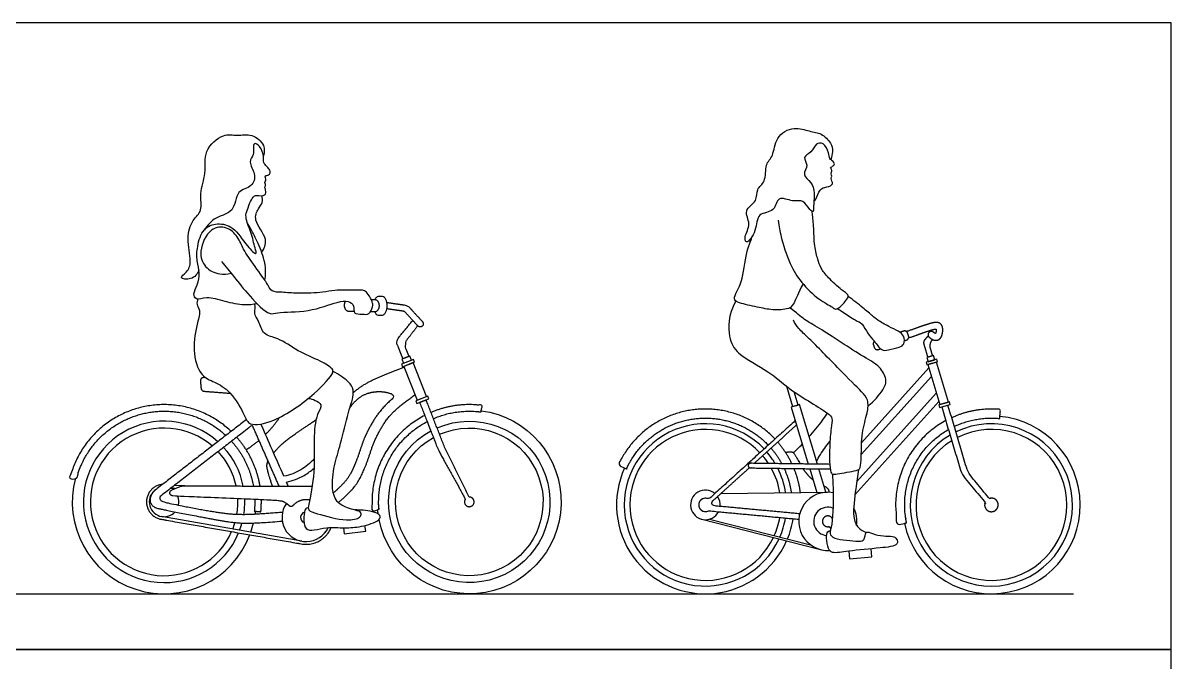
# Model space of a CAD drawing. Header units: millimetres. Extents: x 122.9 to 141.7, y 0.8 to 10.9.
# Drawn here: x 127.084 to 131.275, y 8.576 to 10.908 of the extents above; entities that cross this region are included whole.
import ezdxf

# ---------------------------------------------------------------- set-up
doc = ezdxf.new("R2010")
doc.units = ezdxf.units.MM
for name, color, linetype, true_color in [('AG-DETAIL', 7, 'Continuous', 0x66ffff), ('AG-DIAGRAM', 7, 'Continuous', 0xfecc66), ('AG-PEOPLE', 7, 'Continuous', 0x66ccff), ('X-VPRT', 6, 'Continuous', 0xff00ff)]:
    doc.layers.add(name, color=color, linetype=linetype, true_color=true_color)

msp = doc.modelspace()

# ---------------------------------------------------------------- linework, layer by layer
at = {"layer": 'AG-DETAIL', "extrusion": (0, 0, -1)}
msp.add_arc((-128.7137, 9.1602), 0.2945, 66.4546, 61.5296, dxfattribs=at)
at = {"layer": 'AG-DETAIL'}
for centre, radius, start, end in [((127.5997, 9.1602), 0.2945, 48.2522, 337.4455), ((129.5755, 9.1492), 0.2962, 43.6063, 335.1887), ((130.6197, 9.1492), 0.2962, 120.6252, 115.9558), ((127.5997, 9.1602), 0.2945, 11.333, 42.4762), ((129.5755, 9.1492), 0.2962, 30.5618, 40.7759), ((129.5755, 9.1492), 0.2962, 8.5856, 26.8025), ((127.5997, 9.1602), 0.2945, 351.1236, 1.978), ((129.5755, 9.1492), 0.2962, 336.7034, 350.7162), ((127.5997, 9.1602), 0.2945, 339.4423, 344.7671)]:
    msp.add_arc(centre, radius, start, end, dxfattribs=at)
at = {"layer": 'AG-DIAGRAM'}
msp.add_lwpolyline([(123.249, 8.8248), (130.9198, 8.8248)], dxfattribs=at)
at = {"layer": 'AG-PEOPLE'}
msp.add_line((129.5911, 9.0975), (129.9596, 9.0035), dxfattribs=at)
for points in [[(128.4739, 9.666), (128.5023, 9.6771), (128.4964, 9.6921), (128.468, 9.6809)], [(130.3887, 9.6718), (130.4126, 9.6789), (130.408, 9.6943), (130.3842, 9.6872)], [(128.4702, 9.6529), (128.5138, 9.67), (128.5099, 9.6801), (128.4663, 9.663)], [(128.5232, 9.5308), (128.5579, 9.5443), (128.5094, 9.6682), (128.4747, 9.6547)], [(130.3842, 9.6599), (130.4229, 9.6713), (130.42, 9.6811), (130.3814, 9.6696)], [(130.3878, 9.6609), (130.431, 9.5152), (130.4626, 9.5245), (130.4193, 9.6703)], [(128.5227, 9.5189), (128.5663, 9.536), (128.5623, 9.5461), (128.5187, 9.529)], [(130.4304, 9.5044), (130.469, 9.5159), (130.4661, 9.5256), (130.4275, 9.5141)]]:
    msp.add_lwpolyline(points, close=True, dxfattribs=at)
for points in [[(130.3913, 9.6492), (130.1458, 9.3761)], [(130.1447, 9.3336), (130.4005, 9.6181)], [(129.8719, 9.5819), (129.8941, 9.5077), (129.9143, 9.5137), (129.8999, 9.5616)], [(130.4185, 9.5574), (130.1279, 9.2343)], [(129.9845, 9.2978), (129.9194, 9.5153), (129.889, 9.5062), (129.9512, 9.2982)], [(130.1216, 9.1859), (130.4277, 9.5263)], [(129.9563, 9.2812), (129.9821, 9.195)], [(130.0151, 9.1954), (129.9896, 9.2808)], [(127.675, 9.2192), (127.6372, 9.2202)], [(127.6389, 9.2089), (127.6231, 9.2093)], [(129.6317, 9.1903), (130.021, 9.1955)], [(128.1029, 9.0168), (127.5903, 9.1068)], [(129.5628, 9.0967), (129.9961, 8.9862)], [(128.2541, 9.0658), (128.257, 9.0435), (128.3356, 9.0538), (128.3329, 9.0743)], [(130.0991, 8.9802), (130.1019, 8.952), (130.1833, 8.9599), (130.1805, 8.9891)]]:
    msp.add_lwpolyline(points, dxfattribs=at)
at = {"layer": 'AG-PEOPLE', "extrusion": (0, 0, -1)}
for radius, start, end in [(0.3354, 97.4717, 349.0489), (0.2693, 66.2506, 60.8595), (0.3354, 352.4357, 354.8025)]:
    msp.add_arc((-128.7137, 9.1602), radius, start, end, dxfattribs=at)
at = {"layer": 'AG-PEOPLE'}
for centre, radius, start, end in [((130.6197, 9.1492), 0.3244, 191.957, 84.542), ((127.5997, 9.1602), 0.2693, 49.256, 336.24), ((129.5755, 9.1492), 0.2755, 43.7129, 334.387), ((130.6197, 9.1492), 0.2755, 121.7127, 116.674), ((127.5997, 9.1602), 0.2693, 12.456, 42.926), ((129.5755, 9.1492), 0.2755, 33.2298, 40.6692), ((129.5755, 9.1492), 0.3244, 155.46, 336.1111), ((129.5755, 9.1492), 0.2755, 9.1786, 29.082), ((127.5997, 9.1602), 0.3354, 165.0233, 339.0009), ((127.5997, 9.1602), 0.0542, 122.5538, 317.495), ((127.5997, 9.1602), 0.0542, 347.227, 21.8887), ((129.5755, 9.1492), 0.054, 49.9762, 332.4439), ((129.5755, 9.1492), 0.054, 354.144, 34.406), ((130.0225, 9.0892), 0.1063, 79.566, 273.4529), ((127.5997, 9.1602), 0.2693, 350.3799, 2.386), ((128.1182, 9.1037), 0.0883, 144.9202, 334.6975), ((130.0225, 9.0892), 0.0516, 68.5676, 265.3593), ((130.0225, 9.0892), 0.1063, 352.0888, 27.1708), ((127.5997, 9.1602), 0.3354, 352.4233, 354.1609), ((128.1182, 9.1037), 0.0204, 107.8501, 248.1824), ((129.5755, 9.1492), 0.2755, 336.0196, 350.4176), ((129.5755, 9.1492), 0.3244, 337.4907, 351.0605), ((127.5997, 9.1602), 0.2693, 338.4343, 343.7485), ((127.5997, 9.1602), 0.3354, 340.745, 346.7211)]:
    msp.add_arc(centre, radius, start, end, dxfattribs=at)
for points, degree, knots in [([(129.9717, 10.256), (129.9741, 10.2589), (129.9842, 10.2704), (129.9897, 10.3024), (130.0178, 10.3092), (130.0461, 10.3168), (130.0318, 10.3401), (130.0393, 10.3482), (130.0315, 10.3572), (130.0401, 10.37), (130.0335, 10.3763), (130.0317, 10.3811), (130.0434, 10.3856), (130.0482, 10.3942), (130.0419, 10.4036), (130.0269, 10.4121), (130.0272, 10.435), (130.009, 10.4715), (129.9763, 10.4697), (129.9656, 10.4336), (129.9268, 10.42), (129.9551, 10.3879), (129.9251, 10.3527), (129.9646, 10.327), (129.9756, 10.2931), (129.9694, 10.2341), (129.9708, 10.2147), (129.9551, 10.227), (129.9315, 10.2666), (129.8963, 10.2516), (129.8364, 10.2816), (129.8321, 10.2149), (129.7609, 10.217), (129.7659, 10.1514), (129.7234, 10.0954), (129.7172, 10.1321), (129.7453, 10.1738), (129.7109, 10.2251), (129.7681, 10.2558), (129.7587, 10.303), (129.7992, 10.3271), (129.7913, 10.3956), (129.825, 10.4176), (129.8302, 10.4943), (129.8942, 10.5319), (129.9588, 10.5106), (129.9999, 10.5071), (130.0349, 10.4704), (130.0418, 10.444), (130.0365, 10.4192), (130.0331, 10.4095)], 3, [0.211231, 0.211231, 0.211231, 0.211231, 0.314769, 0.634678, 0.90659, 1.152347, 1.384513, 1.537144, 1.695886, 1.882606, 2.027125, 2.125074, 2.298119, 2.450882, 2.614216, 2.817628, 3.061639, 3.379388, 3.63293, 3.940426, 4.226168, 4.507995, 4.814062, 5.134855, 5.439462, 5.716575, 5.900875, 6.092223, 6.378213, 6.707654, 7.070114, 7.417145, 7.79137, 8.191106, 8.563185, 8.788505, 9.152455, 9.510637, 9.877811, 10.20641, 10.532126, 10.933888, 11.310504, 11.700435, 12.124115, 12.452977, 12.80537, 13.172013, 13.478875, 13.68476, 13.68476, 13.68476, 13.68476]), ([(127.727, 10.006), (127.721, 9.9927), (127.7039, 9.9675), (127.6482, 9.9759), (127.6874, 9.9989), (127.7009, 10.0397), (127.6793, 10.1212), (127.7002, 10.1884), (127.7428, 10.2225), (127.7257, 10.2874), (127.7565, 10.3593), (127.74, 10.4417), (127.8137, 10.5068), (127.8655, 10.4943), (127.9205, 10.506), (127.9702, 10.4637), (127.9655, 10.4354), (127.9623, 10.4234)], 3, [0, 0, 0, 0, 0.306263, 0.576808, 0.81679, 1.118982, 1.541131, 1.923823, 2.243349, 2.600228, 3.006626, 3.419883, 3.842121, 4.170962, 4.510515, 4.856552, 5.140162, 5.140162, 5.140162, 5.140162]), ([(127.9391, 9.883), (127.9238, 9.8802), (127.8918, 9.8762), (127.8224, 9.8893), (127.7586, 9.9115), (127.7157, 9.8938), (127.7042, 9.9211), (127.7228, 9.9528), (127.7322, 9.9956), (127.7174, 10.0397), (127.7198, 10.0922), (127.739, 10.1597), (127.7948, 10.1797), (127.8572, 10.1652), (127.8962, 10.0982), (127.9415, 10.0546), (127.9293, 10.0924), (127.9193, 10.1426), (127.8935, 10.1974), (127.9032, 10.2262), (127.914, 10.255), (127.927, 10.2772), (127.9385, 10.2797), (127.9715, 10.2737), (127.9712, 10.2981), (127.9659, 10.3083), (127.9725, 10.3185), (127.965, 10.325), (127.9723, 10.333), (127.9697, 10.3425), (127.9667, 10.3514), (127.9822, 10.3516), (127.9877, 10.3603), (127.9861, 10.3711), (127.9749, 10.3844), (127.9601, 10.398), (127.9658, 10.4202), (127.9525, 10.4574), (127.9267, 10.474), (127.9251, 10.4478), (127.9287, 10.4277), (127.9047, 10.3991), (127.9366, 10.3584), (127.9234, 10.3056), (127.8598, 10.2996), (127.8599, 10.2134), (127.7836, 10.2024), (127.7587, 10.169), (127.7465, 10.1532)], 3, [0, 0, 0, 0, 0.317171, 0.707374, 1.092749, 1.377703, 1.582798, 1.860154, 2.164294, 2.474741, 2.813395, 3.188609, 3.524241, 3.876676, 4.300313, 4.600544, 4.813072, 5.16604, 5.520275, 5.766947, 6.027552, 6.253354, 6.410125, 6.653109, 6.848149, 7.006042, 7.15131, 7.275926, 7.412325, 7.558612, 7.677504, 7.839747, 7.980123, 8.125449, 8.319133, 8.517151, 8.728934, 9.023842, 9.234287, 9.430876, 9.645345, 9.899994, 10.214106, 10.522548, 10.853454, 11.234529, 11.609519, 11.96886, 11.96886, 11.96886, 11.96886]), ([(127.9563, 10.0698), (127.9642, 10.0843), (127.9844, 10.1192), (127.9227, 10.1855), (127.9418, 10.2296), (127.9611, 10.2512), (127.959, 10.2696), (127.9568, 10.2775)], 3, [0, 0, 0, 0, 0.326619, 0.738723, 1.03788, 1.281648, 1.511595, 1.511595, 1.511595, 1.511595]), ([(129.8414, 10.1885), (129.8455, 10.1635), (129.8485, 10.1327), (129.8823, 10.0276), (129.9241, 9.9603), (129.9848, 9.8994), (130.0383, 9.8728), (130.0505, 9.8598), (130.0723, 9.8751), (130.0843, 9.8895), (130.0988, 9.908), (130.0962, 9.9177), (130.0696, 9.935), (130.0223, 9.9796), (129.9955, 10.0133), (129.9862, 10.0451), (129.9723, 10.0914), (129.9718, 10.161), (129.9672, 10.2057), (129.9649, 10.219), (129.9647, 10.2202)], 3, [0, 0, 0, 0, 0.453062, 0.992513, 1.462056, 1.947658, 2.341764, 2.53461, 2.77901, 3.02037, 3.261658, 3.403718, 3.68376, 4.110287, 4.499687, 4.884196, 5.321087, 5.780428, 6.123732, 6.159877, 6.159877, 6.159877, 6.159877]), ([(127.8097, 10.0369), (127.8244, 10.0187), (127.8555, 9.9812), (127.9084, 9.9135), (127.9817, 9.8378), (128.0158, 9.8555), (128.1285, 9.8499), (128.2271, 9.8901), (128.2705, 9.8958), (128.2966, 9.8774), (128.2876, 9.8443), (128.3238, 9.8463), (128.3496, 9.8414), (128.3618, 9.8723), (128.3617, 9.8904), (128.3449, 9.9175), (128.3315, 9.9345), (128.292, 9.9317), (128.2208, 9.9344), (128.1798, 9.9234), (128.0871, 9.9193), (128.0338, 9.9257), (127.9912, 9.9251), (127.9807, 9.9501), (127.9568, 9.9834), (127.908, 10.0526), (127.8896, 10.0809), (127.8689, 10.1295), (127.8299, 10.1666), (127.7638, 10.1622), (127.7241, 10.0751), (127.7448, 10.0145), (127.7974, 9.9878), (127.8307, 9.9912), (127.8439, 9.9949)], 3, [0, 0, 0, 0, 0.388854, 0.835911, 1.286588, 1.545126, 2.033037, 2.520072, 2.814678, 3.049696, 3.278211, 3.52537, 3.754973, 3.998101, 4.198773, 4.455657, 4.660038, 4.942468, 5.332102, 5.644657, 6.084615, 6.438648, 6.719178, 6.937147, 7.240615, 7.66558, 7.943035, 8.272029, 8.603201, 8.946872, 9.375719, 9.731163, 10.084778, 10.340573, 10.340573, 10.340573, 10.340573]), ([(127.9675, 9.9683), (127.9704, 9.9867), (127.973, 10.0251), (127.9483, 10.094), (127.9206, 10.149), (127.91, 10.1666), (127.9047, 10.1749)], 3, [0, 0, 0, 0, 0.346581, 0.745367, 1.107615, 1.359707, 1.359707, 1.359707, 1.359707]), ([(129.9323, 9.9553), (129.9132, 9.9215), (129.8975, 9.873), (129.8683, 9.8607), (129.8169, 9.8591), (129.7596, 9.8727), (129.6945, 9.8853), (129.678, 9.9005), (129.6905, 9.9304), (129.7128, 9.9698), (129.7265, 10.0856), (129.7403, 10.1072), (129.7449, 10.1242), (129.746, 10.1288)], 3, [0.071079, 0.071079, 0.071079, 0.071079, 0.303709, 0.598677, 1.058662, 1.4619, 1.86777, 2.084916, 2.354981, 2.714595, 3.180058, 3.488439, 3.592202, 3.592202, 3.592202, 3.592202]), ([(127.7231, 9.9004), (127.7206, 9.8942), (127.7164, 9.8797), (127.734, 9.8582), (127.7195, 9.8095), (127.701, 9.7153), (127.7278, 9.6193), (127.7854, 9.598), (127.8445, 9.564), (127.8928, 9.4794), (127.9101, 9.4339), (128.0128, 9.4533), (128.1437, 9.5457), (128.2194, 9.6272), (128.2149, 9.6483), (128.1664, 9.6778), (128.0881, 9.7075), (128.0193, 9.7596), (127.9597, 9.7668), (127.9476, 9.8193), (127.9261, 9.847), (127.9342, 9.8689), (127.9315, 9.8775), (127.9305, 9.8815)], 3, [0, 0, 0, 0, 0.206583, 0.430513, 0.74718, 1.210404, 1.654913, 1.999544, 2.382836, 2.838169, 3.128718, 3.558759, 4.174933, 4.64149, 4.815749, 5.148583, 5.585827, 6.017203, 6.353692, 6.675217, 6.944479, 7.152861, 7.317182, 7.317182, 7.317182, 7.317182]), ([(128.3678, 9.8546), (128.368, 9.8542), (128.3696, 9.8503), (128.3736, 9.8443), (128.3787, 9.8419), (128.3813, 9.842), (128.3816, 9.842), (128.3863, 9.842), (128.391, 9.842), (128.3957, 9.842), (128.396, 9.842), (128.3987, 9.8419), (128.4039, 9.8443), (128.4114, 9.8554), (128.4136, 9.8678), (128.4136, 9.8758), (128.4137, 9.8838), (128.4117, 9.8962), (128.4044, 9.9072), (128.3996, 9.9095), (128.3972, 9.9095), (128.3972, 9.9095), (128.3919, 9.9095), (128.3867, 9.9095), (128.3814, 9.9095), (128.379, 9.9095), (128.3741, 9.9072), (128.3701, 9.9013), (128.3685, 9.8977), (128.3684, 9.8973)], 3, [0.2578591, 0.2578591, 0.2578591, 0.2578591, 0.2613147, 0.2886628, 0.3147016, 0.3175772, 0.3175772, 0.3175772, 0.3479766, 0.3479766, 0.3479766, 0.3510096, 0.3770651, 0.4044327, 0.455936, 0.455936, 0.455936, 0.5074366, 0.5347848, 0.5608236, 0.5608596, 0.5608596, 0.5608596, 0.5912591, 0.5912591, 0.5912591, 0.6172786, 0.6446462, 0.6467047, 0.6467047, 0.6467047, 0.6467047]), ([(129.6869, 9.8933), (129.6579, 9.8395), (129.6573, 9.7616), (129.6904, 9.6956), (129.8128, 9.6368), (129.878, 9.5692), (130.021, 9.4886), (130.0409, 9.4661), (130.0335, 9.4247), (130.0283, 9.365), (130.0279, 9.2681), (130.0428, 9.259), (130.0659, 9.2648), (130.1331, 9.2738), (130.1424, 9.286), (130.1455, 9.3288), (130.1442, 9.412), (130.1674, 9.4816), (130.1723, 9.5332), (130.1429, 9.5653), (130.0635, 9.6439), (129.958, 9.7542), (129.9164, 9.7903), (129.9027, 9.8124), (129.897, 9.8227)], 3, [0, 0, 0, 0, 0.544338, 0.980927, 1.56208, 2.101796, 2.752831, 3.017759, 3.326924, 3.757367, 4.255698, 4.430059, 4.685203, 5.1097, 5.295231, 5.619619, 6.101647, 6.553819, 6.907023, 7.227741, 7.78389, 8.434951, 8.815408, 9.124019, 9.124019, 9.124019, 9.124019]), ([(130.0572, 9.8656), (130.0644, 9.8611), (130.0787, 9.8527), (130.1221, 9.822), (130.1503, 9.8123), (130.1668, 9.7728), (130.1929, 9.749), (130.2166, 9.7106), (130.2443, 9.7141), (130.2835, 9.724), (130.303, 9.7339), (130.303, 9.7678), (130.2788, 9.7841), (130.2452, 9.7995), (130.2037, 9.8231), (130.1857, 9.8389), (130.1493, 9.8703), (130.1154, 9.8964), (130.0972, 9.9095)], 3, [0, 0, 0, 0, 0.262918, 0.63699, 0.919897, 1.24331, 1.563002, 1.892984, 2.153019, 2.484746, 2.715762, 2.989771, 3.259264, 3.582295, 3.93737, 4.192221, 4.545132, 4.971045, 4.971045, 4.971045, 4.971045]), ([(130.1692, 9.5095), (130.1916, 9.5266), (130.2257, 9.5697), (130.2414, 9.6044), (130.2106, 9.6592), (130.1527, 9.6864), (129.9892, 9.7977), (129.9407, 9.8208), (129.9083, 9.8508), (129.8828, 9.868)], 3, [0, 0, 0, 0, 0.477252, 0.845291, 1.212732, 1.641754, 2.340723, 2.76516, 3.150906, 3.150906, 3.150906, 3.150906]), ([(128.5254, 9.8026), (128.506, 9.7775), (128.4865, 9.7524), (128.4748, 9.7372), (128.4823, 9.718), (128.4876, 9.7043), (128.493, 9.6907), (128.4822, 9.6865), (128.4715, 9.6823), (128.4612, 9.7086), (128.4509, 9.7349), (128.446, 9.7474), (128.454, 9.7572), (128.4807, 9.7898), (128.5073, 9.8223)], 2, [-0.853418, -0.853418, -0.853418, -0.08572, -0.08572, 0, 0, 0.586748, 0.586748, 1.586748, 1.586748, 2.547665, 2.547665, 2.603834, 2.603834, 3.397985, 3.397985, 3.397985]), ([(130.4045, 9.7528), (130.4035, 9.7515), (130.4024, 9.7503), (130.3933, 9.7372), (130.3948, 9.7254), (130.3995, 9.7092), (130.4042, 9.6931), (130.3961, 9.6907), (130.388, 9.6883), (130.3812, 9.7113), (130.3744, 9.7342), (130.3712, 9.7451), (130.3784, 9.7537), (130.3837, 9.76), (130.3889, 9.7663)], 2, [0.7160289, 0.7160289, 0.7160289, 0.7246886, 0.7246886, 0.8039424, 0.8039424, 0.8946168, 0.8946168, 0.917441, 0.917441, 1.0466365, 1.0466365, 1.1076538, 1.1076538, 1.1518609, 1.1518609, 1.1518609]), ([(128.2903, 9.5597), (128.3301, 9.592), (128.4238, 9.6321), (128.4756, 9.6523)], 2, [0.0311836, 0.0311836, 0.0311836, 0.2228425, 0.4456849, 0.4456849, 0.4456849]), ([(128.126, 9.5379), (128.1346, 9.5371), (128.1501, 9.5321), (128.1808, 9.5151), (128.1526, 9.4762), (128.1442, 9.3819), (128.1522, 9.2757), (128.1294, 9.1561), (128.1229, 9.1274), (128.1636, 9.1161), (128.2617, 9.0872), (128.3138, 9.1), (128.3212, 9.1164), (128.3149, 9.1255), (128.2884, 9.1326), (128.2288, 9.1505), (128.2091, 9.2107), (128.2197, 9.2949), (128.2457, 9.3729), (128.2691, 9.4838), (128.2966, 9.5559), (128.2816, 9.593), (128.2476, 9.6182), (128.2271, 9.6307), (128.2162, 9.636)], 3, [0, 0, 0, 0, 0.237037, 0.474311, 0.757333, 1.20409, 1.706082, 2.212252, 2.426597, 2.69913, 3.180987, 3.506649, 3.674515, 3.807618, 4.045814, 4.401437, 4.752628, 5.174383, 5.601745, 6.100452, 6.500459, 6.774558, 7.070924, 7.351113, 7.351113, 7.351113, 7.351113]), ([(129.9544, 9.3982), (129.963, 9.4078), (129.9921, 9.4412), (130.008, 9.4644), (130.0211, 9.4842)], 3, [0.5759849, 0.5759849, 0.5759849, 0.5759849, 0.7580663, 1.197382, 1.197382, 1.197382, 1.197382]), ([(127.9002, 9.4606), (127.7354, 9.3333), (127.5705, 9.2059), (127.5545, 9.1935), (127.5455, 9.1624), (127.5611, 9.1407), (127.5859, 9.134), (127.7158, 9.1088), (127.8455, 9.0846), (127.9208, 9.081), (128.031, 9.09)], 2, [1.919557, 1.919557, 1.919557, 2.816047, 2.816047, 2.986703, 3.157358, 3.328013, 3.498668, 3.669323, 3.839978, 4.010633, 4.010633, 4.010633]), ([(128.0197, 9.2173), (127.9707, 9.3287), (127.9218, 9.4401), (127.7551, 9.3114), (127.5885, 9.1826), (127.5818, 9.1774), (127.5866, 9.1654), (127.603, 9.1575), (127.7824, 9.1231), (127.8782, 9.1124), (127.9817, 9.1192), (128.0321, 9.123)], 2, [-4.2754, -4.2754, -4.2754, -3.751793, -3.751793, -2.879335, -2.879335, -2.68486, -2.490385, -2.29591, -2.101436, -1.906961, -1.788501, -1.788501, -1.788501]), ([(128.1478, 9.3172), (128.1334, 9.3016), (128.1165, 9.2877), (128.0992, 9.2774), (128.079, 9.2655), (128.0595, 9.2585), (128.0369, 9.2537), (128.0089, 9.3172), (127.981, 9.3808), (127.9531, 9.4443)], 3, [-0.2881098, -0.2881098, -0.2881098, -0.2881098, -0.1547369, -0.1547369, -0.1547369, -0.0041612, -0.0041612, -0.0041612, 0.4438371, 0.4438371, 0.4438371, 0.4438371]), ([(127.9996, 9.3386), (128.0045, 9.3445), (128.0329, 9.3766), (128.0945, 9.4198), (128.1542, 9.4598)], 2, [0.3883235, 0.3883235, 0.3883235, 0.4262751, 0.5683667, 0.7104584, 0.7104584, 0.7104584]), ([(129.8965, 9.3399), (129.9022, 9.3447), (129.9084, 9.3494), (129.9232, 9.3645), (129.9294, 9.371)], 3, [0, 0, 0, 0, 0.2453448, 0.3931798, 0.3931798, 0.3931798, 0.3931798]), ([(129.9815, 9.3079), (129.9857, 9.3163), (129.9945, 9.3331), (130.0173, 9.3653), (130.0303, 9.3801)], 3, [0, 0, 0, 0, 0.2764772, 0.6756193, 0.6756193, 0.6756193, 0.6756193]), ([(127.995, 9.2174), (127.978, 9.2701), (127.9735, 9.2979), (127.9791, 9.3097)], 2, [0, 0, 0, 0.1420917, 0.2683029, 0.2683029, 0.2683029]), ([(129.8682, 9.3406), (129.8916, 9.3465), (129.9029, 9.3316), (129.9209, 9.2998), (129.9216, 9.2986)], 2, [0, 0, 0, 0.1064109, 0.2128218, 0.2169084, 0.2169084, 0.2169084]), ([(128.0529, 9.2172), (128.0506, 9.2223), (128.0484, 9.2273), (128.0462, 9.2324), (128.0689, 9.2371), (128.1039, 9.2494), (128.1359, 9.2735), (128.147, 9.2837)], 3, [0.7735775, 0.7735775, 0.7735775, 0.7735775, 0.8092663, 0.8092663, 0.8092663, 1.1961337, 1.4313285, 1.4313285, 1.4313285, 1.4313285]), ([(129.932, 9.2815), (129.9431, 9.2647), (129.9611, 9.2463), (129.9685, 9.2406)], 2, [0.2494912, 0.2494912, 0.2494912, 0.3192328, 0.3711372, 0.3711372, 0.3711372]), ([(130.1345, 9.2784), (130.1305, 9.255), (130.1251, 9.2105), (130.1108, 9.1076), (130.13, 9.0651), (130.1525, 9.0523), (130.1635, 9.0487)], 3, [0, 0, 0, 0, 0.438731, 0.96161, 1.303291, 1.609121, 1.609121, 1.609121, 1.609121]), ([(130.0393, 9.2618), (130.0404, 9.245), (130.042, 9.2148), (130.0425, 9.0803), (130.0259, 9.0455), (130.0474, 9.0218), (130.1323, 9.0162), (130.1587, 9.0178), (130.1575, 9.0562), (130.1875, 9.0432), (130.2244, 9.0334), (130.2581, 9.0372), (130.2747, 9.0268), (130.2814, 8.999), (130.2059, 8.9912), (130.1036, 8.9823), (130.0399, 8.9704), (130.022, 8.9889), (130.0167, 9.0271), (130.0191, 9.0508), (130.0284, 9.055), (130.0317, 9.0558)], 3, [0, 0, 0, 0, 0.368899, 0.966125, 1.272189, 1.52852, 2.00969, 2.254235, 2.51694, 2.765065, 3.099568, 3.39732, 3.615584, 3.832701, 4.245999, 4.80334, 5.202283, 5.436893, 5.759768, 6.012928, 6.141053, 6.141053, 6.141053, 6.141053]), ([(130.0083, 9.2184), (130.0102, 9.2174), (130.0267, 9.2093), (130.0262, 9.1955)], 2, [0.5175859, 0.5175859, 0.5175859, 0.5320546, 0.6384655, 0.6384655, 0.6384655]), ([(128.126, 9.1383), (128.1228, 9.1379), (128.113, 9.1379), (128.109, 9.1032), (128.1112, 9.0571), (128.15, 9.0559), (128.193, 9.0691), (128.2604, 9.0642), (128.3162, 9.0681), (128.3855, 9.0886), (128.3921, 9.1135), (128.3591, 9.1258), (128.327, 9.13), (128.3063, 9.1308), (128.2961, 9.1306)], 3, [0, 0, 0, 0, 0.14417, 0.406655, 0.705067, 0.957992, 1.273539, 1.649203, 2.01304, 2.394518, 2.57955, 2.833451, 3.105828, 3.361679, 3.361679, 3.361679, 3.361679])]:
    msp.add_open_spline(points, degree=degree, knots=knots, dxfattribs=at)
for points, weights, degree, knots in [([(128.2618, 9.8929), (128.2572, 9.8867), (128.2571, 9.8779), (128.2571, 9.8569), (128.2725, 9.8564), (128.2828, 9.8562), (128.2928, 9.8561)], [0.853554753567, 0.854000159949, 1, 0.710721193534, 0.992860381718, 0.992860381718, 0.992860381718], 2, [0.1083159, 0.1083159, 0.1083159, 0.1445914, 0.1445914, 0.2164664, 0.2164664, 0.2554795, 0.2554795, 0.2554795]), ([(128.3537, 9.8549), (128.3617, 9.8548), (128.3694, 9.8546), (128.3851, 9.8542), (128.3854, 9.8755), (128.3857, 9.8969), (128.37, 9.8973), (128.3633, 9.8974), (128.3564, 9.8976)], [1, 1, 1, 0.707106781187, 1, 0.707106781187, 1, 1, 1], 2, [0.2315271, 0.2315271, 0.2315271, 0.2647929, 0.2647929, 0.3369302, 0.3369302, 0.4090674, 0.4090674, 0.4381352, 0.4381352, 0.4381352]), ([(128.4127, 9.8879), (128.444, 9.8834), (128.4754, 9.8789), (128.4884, 9.8771), (128.4972, 9.8674), (128.5232, 9.8391), (128.5427, 9.8179), (128.5505, 9.8094), (128.542, 9.8016), (128.5335, 9.7938), (128.5257, 9.8023), (128.5062, 9.8235), (128.4802, 9.8518), (128.4769, 9.8554), (128.4721, 9.8561), (128.4424, 9.8603), (128.4126, 9.8646)], [1, 1, 1, 0.941725995839, 1, 1, 1, 0.707106781187, 1, 0.707106781187, 1, 1, 1, 0.941725995839, 1, 1, 1], 2, [0.0178119, 0.0178119, 0.0178119, 0.1728077, 0.1728077, 0.1800328, 0.1800328, 0.3544294, 0.3544294, 0.3934224, 0.3934224, 0.4324153, 0.4324153, 0.606812, 0.606812, 0.614037, 0.614037, 0.761086, 0.761086, 0.761086]), ([(130.3175, 9.7587), (130.339, 9.766), (130.3497, 9.7698), (130.3583, 9.773), (130.3679, 9.7766), (130.3813, 9.7811), (130.3984, 9.7866), (130.4047, 9.7886), (130.4098, 9.7898), (130.4136, 9.7904), (130.4153, 9.7907), (130.4167, 9.7908), (130.4178, 9.7908), (130.418, 9.789), (130.4182, 9.7857), (130.4174, 9.781), (130.4169, 9.7779), (130.4161, 9.7756), (130.4156, 9.7743), (130.4149, 9.7746), (130.414, 9.775), (130.4129, 9.7756), (130.4128, 9.7757), (130.4121, 9.7761), (130.408, 9.7795), (130.4026, 9.784), (130.3956, 9.7834), (130.3911, 9.778), (130.3865, 9.7725), (130.3871, 9.7655), (130.3926, 9.761), (130.3955, 9.7585), (130.3985, 9.756), (130.4053, 9.752), (130.4135, 9.7495), (130.4205, 9.7497), (130.4273, 9.7518), (130.4328, 9.7563), (130.4366, 9.7619), (130.4393, 9.7679), (130.4412, 9.7759), (130.4424, 9.7856), (130.442, 9.7951), (130.4397, 9.8026), (130.4363, 9.8076), (130.4327, 9.8113), (130.4259, 9.8147), (130.4161, 9.8153), (130.4039, 9.8134), (130.3958, 9.811), (130.3911, 9.8095), (130.3736, 9.804), (130.3599, 9.7993), (130.3499, 9.7956), (130.3415, 9.7925), (130.331, 9.7888), (130.3098, 9.7816)], [1, 1, 1, 1, 1, 1, 1, 1, 1, 1, 1, 1, 1, 1, 1, 1, 1, 1, 1, 1, 1, 1, 1, 1, 1, 0.804737854124, 0.804737854124, 1, 0.804737854124, 0.804737854124, 1, 1, 1, 1, 1, 1, 1, 1, 1, 1, 1, 1, 1, 1, 1, 1, 1, 1, 1, 1, 1, 1, 1, 1, 1, 1, 1], 3, [0.011919, 0.011919, 0.011919, 0.011919, 0.084242, 0.084242, 0.084242, 0.168485, 0.168485, 0.168485, 0.20091, 0.20091, 0.20091, 0.21551, 0.21551, 0.21551, 0.259865, 0.259865, 0.259865, 0.290755, 0.290755, 0.290755, 0.30518, 0.30518, 0.30518, 0.340676, 0.340676, 0.340676, 0.391817, 0.391817, 0.391817, 0.442957, 0.442957, 0.442957, 0.474423, 0.502055, 0.528972, 0.543243, 0.55781, 0.586211, 0.599512, 0.612439, 0.639274, 0.666064, 0.690867, 0.715979, 0.72893, 0.739853, 0.757776, 0.788874, 0.818157, 0.857628, 0.857628, 0.857628, 0.941871, 0.941871, 0.941871, 1.014055, 1.014055, 1.014055, 1.014055]), ([(130.3021, 9.7482), (130.306, 9.7495), (130.3099, 9.7508), (130.3212, 9.7546), (130.3173, 9.7659), (130.3157, 9.7709), (130.314, 9.7758), (130.3102, 9.7871), (130.2989, 9.7832), (130.2925, 9.7811), (130.2859, 9.7788)], [1, 1, 1, 0.707106781187, 1, 1, 1, 0.707106781187, 1, 1, 1], 2, [1.2095242, 1.2095242, 1.2095242, 1.2341194, 1.2341194, 1.2847152, 1.2847152, 1.312649, 1.312649, 1.3632448, 1.3632448, 1.4043002, 1.4043002, 1.4043002]), ([(130.1925, 9.7464), (130.1862, 9.7412), (130.1888, 9.7334), (130.1905, 9.7285), (130.1921, 9.7236), (130.196, 9.7123), (130.2073, 9.7162), (130.2113, 9.7175), (130.2153, 9.7189)], [0.892059028416, 0.778459981414, 1, 1, 1, 0.707106781187, 1, 1, 1], 2, [0.8088957, 0.8088957, 0.8088957, 0.8471655, 0.8471655, 0.8750993, 0.8750993, 0.9256951, 0.9256951, 0.9487221, 0.9487221, 0.9487221]), ([(127.7517, 9.6132), (127.7484, 9.6135), (127.745, 9.6137), (127.7394, 9.6141), (127.7355, 9.6101), (127.7316, 9.6062), (127.7321, 9.6006), (127.7333, 9.5877), (127.7345, 9.5748), (127.7354, 9.5647), (127.7455, 9.5639), (127.7933, 9.5602), (127.841, 9.5565)], [1, 1, 1, 0.907540676927, 1, 0.907540676927, 1, 1, 1, 0.763740460037, 1, 1, 1], 2, [0.6322297, 0.6322297, 0.6322297, 0.6459363, 0.6459363, 0.6683587, 0.6683587, 0.6907812, 0.6907812, 0.7465463, 0.7465463, 0.7828495, 0.7828495, 0.9889279, 0.9889279, 0.9889279]), ([(128.2779, 9.5038), (128.2933, 9.5252), (128.3303, 9.5643), (128.4022, 9.5657), (128.4298, 9.5543), (128.4333, 9.5528), (128.4357, 9.5498), (128.4364, 9.546), (128.437, 9.5422), (128.4356, 9.5385), (128.4327, 9.536), (128.4291, 9.5329), (128.4159, 9.5211), (128.3941, 9.4996), (128.3662, 9.4621), (128.3393, 9.4143), (128.3236, 9.3755), (128.3173, 9.3556), (128.3125, 9.3403), (128.3019, 9.31), (128.288, 9.2776), (128.2775, 9.2577), (128.2694, 9.2456), (128.2506, 9.2225), (128.2312, 9.2044), (128.2171, 9.1925)], [1, 1, 1, 1, 1, 0.915344303633, 0.915344303633, 1, 0.915344303633, 0.915344303633, 1, 1, 1, 1, 1, 1, 1, 1, 1, 1, 1, 1, 1, 1, 1, 1], 3, [0, 0, 0, 0, 0.412357, 0.812226, 0.812226, 0.812226, 0.836016, 0.836016, 0.836016, 0.859807, 0.859807, 0.859807, 0.890466, 0.97372, 1.056973, 1.191792, 1.326611, 1.326611, 1.326611, 1.430018, 1.533425, 1.554299, 1.575173, 1.627267, 1.746143, 1.746143, 1.746143, 1.746143]), ([(127.8443, 9.4174), (127.6966, 9.5578), (127.5009, 9.5011), (127.3052, 9.4444), (127.2554, 9.2469), (127.2678, 9.2469), (127.2802, 9.2469), (127.3291, 9.4271), (127.5087, 9.4784), (127.6883, 9.5298), (127.8251, 9.4026)], [1, 0.867273729445, 1, 0.867273729445, 1, 1, 1, 0.870909549269, 1, 0.870909549269, 1], 2, [5.251744, 5.251744, 5.251744, 6.003747, 6.003747, 6.755749, 6.755749, 6.80901, 6.80901, 7.593677, 7.593677, 8.378343, 8.378343, 8.378343]), ([(128.7132, 9.1777), (128.7272, 9.1781), (128.7307, 9.1646), (128.7342, 9.1511), (128.7219, 9.1447), (128.7095, 9.1382), (128.7004, 9.1488), (128.6913, 9.1593), (128.6996, 9.1706), (128.6531, 9.2544), (128.6066, 9.3381), (128.6011, 9.348), (128.5968, 9.3591), (128.5648, 9.441), (128.5327, 9.5228), (128.5445, 9.5274), (128.5562, 9.532), (128.5904, 9.4446), (128.6246, 9.3572), (128.6689, 9.2675), (128.7132, 9.1777)], [1, 0.782831358503, 1, 0.782831358503, 1, 0.782831358503, 1, 0.782831358503, 1, 1, 1, 1, 1, 1, 1, 1, 1, 1, 1, 1, 1], 2, [0.887678, 0.887678, 0.887678, 1.665839, 1.665839, 2.444, 2.444, 3.222161, 3.222161, 4.000322, 4.000322, 4.944659, 4.944659, 4.994546, 4.994546, 5.931205, 5.931205, 6.931205, 6.931205, 7.931205, 7.931205, 8.931205, 8.931205, 8.931205]), ([(128.5828, 9.4642), (128.6664, 9.5002), (128.7568, 9.4884), (128.7583, 9.5003), (128.7599, 9.5121), (128.6634, 9.5248), (128.574, 9.4865)], [1, 0.964147146319, 1, 1, 1, 0.964448753533, 1], 2, [2.3542403, 2.3542403, 2.3542403, 2.7644629, 2.7644629, 2.8159925, 2.8159925, 3.2019493, 3.2019493, 3.2019493]), ([(128.5512, 9.4757), (128.3386, 9.3662), (128.3602, 9.128), (128.3722, 9.1291), (128.3841, 9.1302), (128.364, 9.3505), (128.5599, 9.4533)], [1, 0.829331740087, 1, 1, 1, 0.831410598645, 1], 2, [3.25336, 3.25336, 3.25336, 4.108962, 4.108962, 4.160492, 4.160492, 5.060333, 5.060333, 5.060333]), ([(129.8297, 9.3895), (129.7018, 9.5247), (129.5183, 9.4942), (129.3347, 9.4637), (129.2574, 9.2945), (129.2724, 9.2876), (129.2875, 9.2808), (129.3574, 9.4338), (129.5233, 9.4616), (129.6893, 9.4893), (129.8052, 9.3673)], [1, 0.882803729789, 1, 0.882803729789, 1, 1, 1, 0.883059832155, 1, 0.883059832155, 1], 2, [5.503637, 5.503637, 5.503637, 6.36014, 6.36014, 7.216643, 7.216643, 7.305786, 7.305786, 8.161333, 8.161333, 9.01688, 9.01688, 9.01688]), ([(130.4383, 9.5068), (130.4717, 9.3941), (130.5052, 9.2815), (130.5114, 9.2605), (130.526, 9.2429), (130.5613, 9.2005), (130.5966, 9.1582), (130.5894, 9.1396), (130.6059, 9.1286), (130.6225, 9.1176), (130.6368, 9.1313), (130.6512, 9.1451), (130.6409, 9.1621), (130.6306, 9.1791), (130.6118, 9.1727), (130.5801, 9.2112), (130.5484, 9.2497), (130.5341, 9.2672), (130.5262, 9.2936), (130.4936, 9.4035), (130.461, 9.5135)], [1, 1, 1, 1, 1, 1, 1, 0.780253601829, 1, 0.780253601829, 1, 0.780253601829, 1, 0.780253601829, 1, 1, 1, 1, 1, 1, 1], 2, [0, 0, 0, 0.634205, 0.634205, 0.755315, 0.755315, 1.052809, 1.052809, 2.057729, 2.057729, 3.062648, 3.062648, 4.067567, 4.067567, 5.072487, 5.072487, 5.34168, 5.34168, 5.477105, 5.477105, 6.096212, 6.096212, 6.096212]), ([(130.4841, 9.4354), (130.563, 9.4728), (130.6498, 9.4645), (130.6514, 9.4809), (130.6529, 9.4974), (130.5598, 9.5063), (130.4747, 9.4674)], [1, 0.964098251135, 1, 1, 1, 0.966015650764, 1], 2, [1.69899, 1.69899, 1.69899, 2.169752, 2.169752, 2.258896, 2.258896, 2.716841, 2.716841, 2.716841]), ([(129.9038, 9.4566), (129.7458, 9.3135), (129.5879, 9.1703), (129.5758, 9.1774), (129.5636, 9.1706), (129.5514, 9.1637), (129.5511, 9.1498), (129.5508, 9.1358), (129.5627, 9.1284), (129.5746, 9.1211), (129.587, 9.1277), (129.7517, 9.1123), (129.9165, 9.0969)], [1, 1, 1, 0.867892661684, 1, 0.867892661684, 1, 0.867892661684, 1, 0.867892661684, 1, 1, 1], 2, [-1.213827, -1.213827, -1.213827, -0.062906, -0.062906, 0.088675, 0.088675, 0.240256, 0.240256, 0.391837, 0.391837, 0.543418, 0.543418, 1.436717, 1.436717, 1.436717]), ([(130.4532, 9.4568), (130.2234, 9.3324), (130.2776, 9.0768), (130.2937, 9.0802), (130.3099, 9.0836), (130.262, 9.3098), (130.4628, 9.4243)], [1, 0.801128215947, 1, 1, 1, 0.807677817918, 1], 2, [-0.685064, -0.685064, -0.685064, 0.438759, 0.438759, 0.527903, 0.527903, 1.632415, 1.632415, 1.632415]), ([(129.9198, 9.1166), (129.7598, 9.1316), (129.5998, 9.1465), (129.6006, 9.1533), (129.5977, 9.1595), (129.667, 9.2222), (129.7362, 9.285)], [1, 1, 1, 0.963030767191, 1, 1, 1], 2, [-0.925629, -0.925629, -0.925629, -0.058149, -0.058149, 0.021384, 0.021384, 0.526093, 0.526093, 0.526093]), ([(130.0294, 9.2972), (129.8865, 9.2991), (129.7402, 9.301), (129.7317, 9.3011), (129.7316, 9.2927), (129.7315, 9.2842), (129.74, 9.2841), (129.8872, 9.2822), (130.031, 9.2802)], [1, 1, 1, 0.707106781187, 1, 0.707106781187, 1, 1, 1], 2, [0.984522, 0.984522, 0.984522, 1.754997, 1.754997, 1.790869, 1.790869, 1.826741, 1.826741, 2.602249, 2.602249, 2.602249]), ([(127.5943, 9.2243), (127.538, 9.2195), (127.5354, 9.1631), (127.5329, 9.1066), (127.5885, 9.0969), (127.8469, 9.0516), (128.1053, 9.0062), (128.1805, 8.9963), (128.2092, 9.0665)], [1, 0.751041902636, 1, 0.751041902636, 1, 1, 1, 0.791755580646, 1], 2, [0.185647, 0.185647, 0.185647, 0.385122, 0.385122, 0.584598, 0.584598, 1.713344, 1.713344, 1.962883, 1.962883, 1.962883]), ([(128.1312, 9.1669), (128.0964, 9.1741), (128.0718, 9.1485), (128.0643, 9.1391), (128.057, 9.1456), (128.0396, 9.1607), (128.0193, 9.1645), (127.9592, 9.1678), (127.6466, 9.1808), (127.6221, 9.1826), (127.6201, 9.1979), (127.63, 9.2053), (127.6624, 9.2186), (127.6893, 9.2198), (127.9997, 9.2171), (128.14, 9.2171)], [1, 0.87569722323, 1, 1, 1, 1, 1, 1, 1, 1, 1, 1, 1, 1, 1, 1], 2, [0.259597, 0.259597, 0.259597, 0.450958, 0.450958, 0.497605, 0.497605, 0.679746, 0.898022, 1.116298, 1.334574, 1.552851, 1.771127, 1.989403, 2.207679, 2.425955, 2.644231, 2.644231, 2.644231]), ([(127.9305, 9.1688), (127.9311, 9.1476), (127.9289, 9.1265), (127.9408, 9.1253), (127.9528, 9.1241), (127.955, 9.1459), (127.9545, 9.1678)], [1, 0.997952836559, 1, 1, 1, 0.998099946634, 1], 2, [4.4440836, 4.4440836, 4.4440836, 4.5418302, 4.5418302, 4.5933598, 4.5933598, 4.6823348, 4.6823348, 4.6823348]), ([(130.0393, 9.0994), (130.033, 9.1097), (130.021, 9.1088), (130.0089, 9.1079), (130.0043, 9.0967), (129.9997, 9.0855), (130.0076, 9.0764), (130.0156, 9.0672), (130.0273, 9.0702), (130.0303, 9.0667), (130.0334, 9.0633)], [1, 0.851510534904, 1, 0.851510534904, 1, 0.851510534904, 1, 0.851510534904, 1, 1, 1], 2, [0.3619971, 0.3619971, 0.3619971, 0.4205254, 0.4205254, 0.4790537, 0.4790537, 0.5375819, 0.5375819, 0.5961102, 0.5961102, 0.6210313, 0.6210313, 0.6210313])]:
    msp.add_rational_spline(points, weights, degree=degree, knots=knots, dxfattribs=at)
for points in [[(128.2354, 9.1579), (128.2954, 9.2071), (128.3372, 9.2914), (128.3704, 9.3968), (128.4364, 9.4978), (128.5155, 9.5504)], [(127.9698, 9.4063), (127.9986, 9.4345), (128.0214, 9.4685)], [(129.7537, 9.3008), (129.8311, 9.371), (129.9084, 9.4411)], [(127.8991, 9.3507), (127.9219, 9.3641), (127.9461, 9.3847)]]:
    msp.add_open_spline(points, degree=2, dxfattribs=at)
for points, weights in [([(127.9499, 9.2177), (127.9332, 9.3192), (127.8648, 9.3961)], [1, 0.960434101559, 1]), ([(127.8458, 9.3815), (127.9091, 9.311), (127.9256, 9.2178)], [1, 0.961447579136, 1]), ([(129.815, 9.3564), (129.8378, 9.3301), (129.8543, 9.2995)], [1, 0.99402278655, 1]), ([(129.8915, 9.299), (129.871, 9.3424), (129.8395, 9.3786)], [1, 0.990710858899, 1]), ([(129.8628, 9.2825), (129.8825, 9.2401), (129.8891, 9.1937)], [1, 0.989264003551, 1]), ([(129.9223, 9.1942), (129.9165, 9.2396), (129.8991, 9.282)], [1, 0.991527525168, 1])]:
    msp.add_rational_spline(points, weights, degree=2, dxfattribs=at)
at = {"layer": 'X-VPRT'}
for points in [[(122.8934, 10.9076), (122.8934, 8.6216), (131.2754, 8.6216), (131.2754, 10.9076)], [(122.8934, 8.6216), (122.8934, 6.3356), (131.2754, 6.3356), (131.2754, 8.6216)]]:
    msp.add_lwpolyline(points, close=True, dxfattribs=at)

doc.saveas('drawing.dxf')
